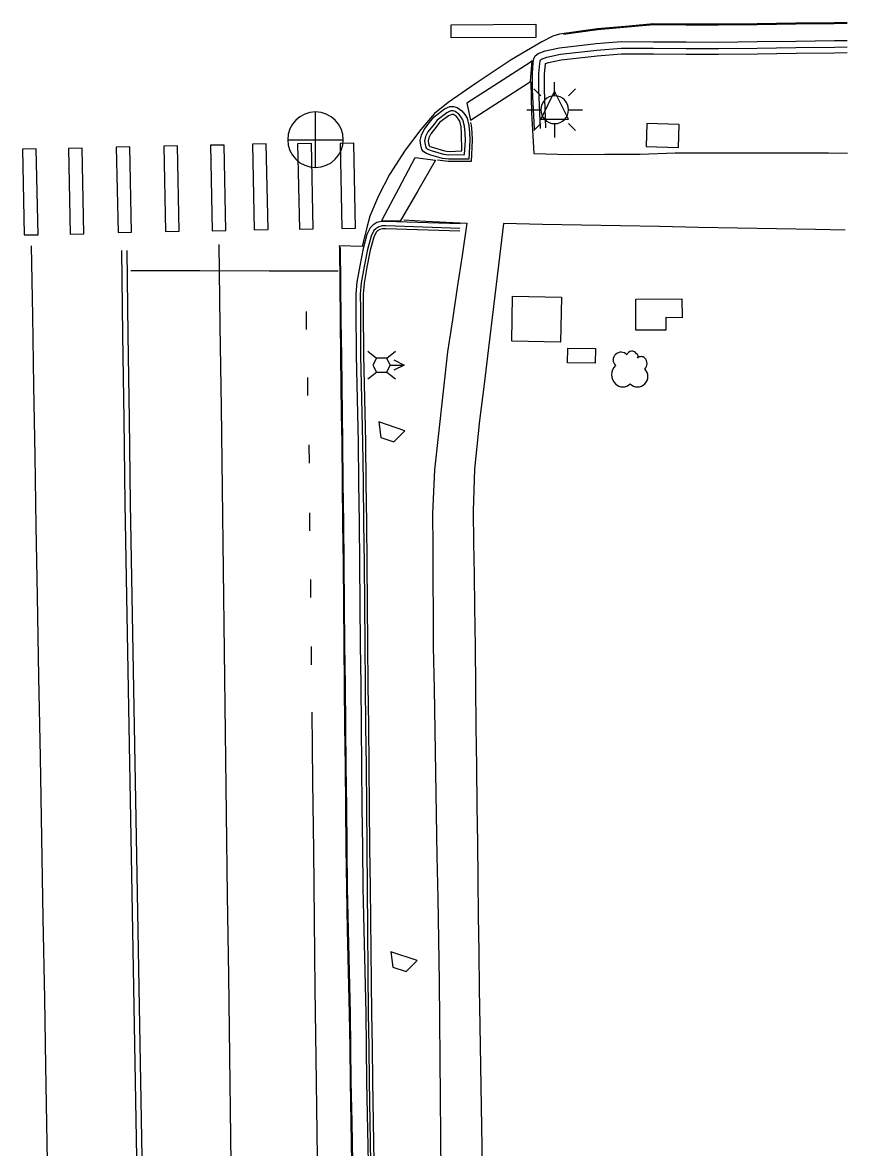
# Model space of a CAD drawing. Header units: feet. Extents: x 3174203 to 3175581, y 1715832 to 1717426.
# Drawn here: x 3175470.3 to 3175567.9, y 1716117.1 to 1716250.4 of the extents above; entities that cross this region are included whole.
import ezdxf

# ---------------------------------------------------------------- set-up
doc = ezdxf.new("R2010")
doc.units = ezdxf.units.FT
doc.header["$MEASUREMENT"] = 0
for name, color, linetype, lineweight in [('BACK_OF_CURB', 5, 'Continuous', 30), ('BOTTOM_OF_CURB', 3, 'Continuous', 30), ('FIRE_HYDRANT', 1, 'Continuous', 30), ('FOOT_PATH', 2, 'Continuous', 30), ('GUTTER', 30, 'Continuous', 30), ('LIGHT_POLE', 5, 'Continuous', 30), ('MANHOLE', 30, 'Continuous', 30), ('PAINT_STRIPE', 4, 'Continuous', 30), ('SIGN_BOARD', 2, 'Continuous', 30), ('SINGLE_TREE', 3, 'Continuous', 30), ('TOP_OF_CURB', 1, 'Continuous', 30), ('TRAFFIC_SIGNAL', 3, 'Continuous', 30)]:
    doc.layers.add(name, color=color, linetype=linetype, lineweight=lineweight)
for name, color, linetype, lineweight, true_color in [('HARD_SURFACE', 71, 'Continuous', 30, 0xbcff40), ('MISCELLANEOUS', 225, 'Continuous', 30, 0x9c5f7c), ('PAVED_ROAD', 140, 'Continuous', 30, 0x38a9ff)]:
    doc.layers.add(name, color=color, linetype=linetype, lineweight=lineweight, true_color=true_color)

# ---------------------------------------------------------------- blocks, each defined once
blk = doc.blocks.new('SYM208')
at = {"lineweight": -2}
for p, q in [((-0.5, 0.5), (-0.1875, 0.25)), ((0.1875, 0.25), (0.5, 0.5)), ((0.3125, 0), (0.8125, 0)), ((0.1875, -0.25), (0.5, -0.5))]:
    blk.add_line(p, q, dxfattribs=at)
at = {"lineweight": -2, "flags": 128}
for points in [[(-0.5, -0.5), (-0.1875, -0.25), (0.1875, -0.25), (0.3125, 0), (0.1875, 0.25), (-0.1875, 0.25), (-0.3125, 0), (-0.1875, -0.25)], [(0.4375, 0.1875), (0.8125, 0), (0.4375, -0.1875)]]:
    blk.add_lwpolyline(points, dxfattribs=at)
blk = doc.blocks.new('SYM208_1')
at = {"layer": 'FIRE_HYDRANT', "ltscale": 0.25, "xscale": 13.123333, "yscale": 13.123333, "zscale": 13.123333}
blk.add_blockref('SYM208', (0, 0), dxfattribs=at)
blk = doc.blocks.new('SYM002')
at = {"layer": 'FIRE_HYDRANT', "ltscale": 0.25, "xscale": 0.5, "yscale": 0.5, "zscale": 0.5}
blk.add_blockref('SYM208_1', (0, 0), dxfattribs=at)
blk = doc.blocks.new('SYM205')
at = {"lineweight": -2}
for p, q in [((0, 0.25), (0, 0.5)), ((-0.25, 0.25), (-0.375, 0.375)), ((0.25, 0.25), (0.375, 0.375)), ((0.25, 0), (0.5, 0)), ((-0.25, -0.25), (-0.375, -0.375)), ((0, -0.25), (0, -0.5)), ((0.25, -0.25), (0.375, -0.375))]:
    blk.add_line(p, q, dxfattribs=at)
at = {"lineweight": -2, "flags": 128}
blk.add_lwpolyline([(-0.5, 0), (-0.25, 0, 1), (0.25, 0, 1), (-0.25, 0)], format="xyb", dxfattribs=at)
blk = doc.blocks.new('SYM205_1')
at = {"layer": 'LIGHT_POLE', "ltscale": 0.25, "xscale": 26.246667, "yscale": 26.246667, "zscale": 26.246667}
blk.add_blockref('SYM205', (0, 0), dxfattribs=at)
blk = doc.blocks.new('SYM003')
at = {"layer": 'LIGHT_POLE', "ltscale": 0.25, "xscale": 0.5, "yscale": 0.5, "zscale": 0.5}
blk.add_blockref('SYM205_1', (0, 0), dxfattribs=at)
blk = doc.blocks.new('SYM203')
at = {"lineweight": -2}
blk.add_line((-0.5, 0), (0.5, 0), dxfattribs=at)
at = {"lineweight": -2, "flags": 128}
blk.add_lwpolyline([(0, -0.5, 1), (0, 0.5, 1), (0, -0.5), (0, 0.5)], format="xyb", dxfattribs=at)
blk = doc.blocks.new('SYM203_1')
at = {"layer": 'MANHOLE', "ltscale": 0.25, "xscale": 26.246667, "yscale": 26.246667, "zscale": 26.246667}
blk.add_blockref('SYM203', (0, 0), dxfattribs=at)
blk = doc.blocks.new('SYM004')
at = {"layer": 'MANHOLE', "ltscale": 0.25, "xscale": 0.5, "yscale": 0.5, "zscale": 0.5}
blk.add_blockref('SYM203_1', (0, 0), dxfattribs=at)
blk = doc.blocks.new('SYM217')
at = {"layer": 'SINGLE_TREE', "ltscale": 0.25}
for centre, radius, start, end in [((-3.999321, 4.74055), 3.690934742593219, 134.999957, 225.000043), ((-3.999317, 4.740554), 3.690934742593219, 39.734283, 135.000043), ((1.220457, 6.480478), 2.460623161728813, 27.885514, 165.419776), ((2.960383, 6.480475), 1.230311580864406, 314.999957, 69.295265), ((5.570268, 3.870591), 2.460623161728813, 44.999957, 135.000043), ((4.70031, 3.000626), 3.690934742593219, 314.999957, 45.000043), ((-2.259399, -2.219148), 6.151557904322033, 134.999957, 225.000043), ((3.830349, -3.08911), 4.921246323457626, 314.999957, 45.000043), ((-3.129355, -3.089116), 4.921246323457626, 224.999957, 315.000043), ((3.830344, -3.089116), 4.921246323457627, 224.999957, 315.000043)]:
    blk.add_arc(centre, radius, start, end, dxfattribs=at)
blk = doc.blocks.new('SYM007')
at = {"layer": 'SINGLE_TREE', "ltscale": 0.25, "xscale": 0.5, "yscale": 0.5, "zscale": 0.5}
blk.add_blockref('SYM217', (0, 0), dxfattribs=at)
blk = doc.blocks.new('SYM207')
at = {"layer": 'SIGN_BOARD', "ltscale": 2.809322}
blk.add_3dface([(-1.322683, 1.213682), (-1.067804, -0.602562), (0.487143, -1.125157), (1.787212, 0.168493)], dxfattribs=at)
blk = doc.blocks.new('SYM008')
at = {"layer": 'SIGN_BOARD', "ltscale": 2.809322, "xscale": 0.5, "yscale": 0.5, "zscale": 0.5}
blk.add_blockref('SYM207', (0, 0), dxfattribs=at)
blk = doc.blocks.new('SYM212')
at = {"layer": 'TRAFFIC_SIGNAL', "ltscale": 0.25}
blk.add_3dface([(-6.561667, -4.374444), (6.561667, -4.374444), (0, 8.748889)], dxfattribs=at)
blk = doc.blocks.new('SYM009')
at = {"layer": 'TRAFFIC_SIGNAL', "ltscale": 0.25, "xscale": 0.5, "yscale": 0.5, "zscale": 0.5}
blk.add_blockref('SYM212', (0, 0), dxfattribs=at)

msp = doc.modelspace()

# ---------------------------------------------------------------- linework, layer by layer
at = {"layer": 'BACK_OF_CURB'}
for points in [[(3175532.197368, 1716237.932335, 5258.519), (3175532.06016, 1716242.484103, 5258.497), (3175532.06016, 1716244.316815, 5258.391), (3175532.154228, 1716245.469629, 5258.303815), (3175532.185936, 1716245.524101, 5258.299721), (3175532.522243, 1716245.65434, 5258.294286), (3175534.036545, 1716245.980634, 5258.271113), (3175538.295384, 1716246.465377, 5258.199), (3175541.156232, 1716246.693328, 5258.167), (3175544.941773, 1716246.673161, 5258.199), (3175548.788322, 1716246.652669, 5258.242), (3175552.647931, 1716246.632107, 5258.191), (3175557.229736, 1716246.690957, 5258.122), (3175561.798483, 1716246.749638, 5258.014), (3175566.36723, 1716246.80832, 5257.906506), (3175567.86607, 1716246.827572, 5257.872878)], [(3175519.317461, 1716238.135555, 5258.120636), (3175518.614251, 1716237.243817, 5258.11991), (3175518.369477, 1716236.75756, 5258.118124), (3175518.284279, 1716236.383633, 5258.112397), (3175518.332776, 1716236.063993, 5258.107325), (3175518.400039, 1716235.802505, 5258.092615), (3175518.499337, 1716235.741257, 5258.085805), (3175518.900698, 1716235.600721, 5258.074309), (3175520.231208, 1716235.216759, 5258.037), (3175520.767339, 1716235.149934, 5258.034), (3175522.279418, 1716235.227911, 5258.004645), (3175522.246285, 1716237.281522, 5258.027), (3175522.174092, 1716238.051908, 5258.046717), (3175522.015697, 1716238.72537, 5258.064282), (3175521.869283, 1716238.959731, 5258.077738), (3175521.621391, 1716239.260869, 5258.091557), (3175521.296031, 1716239.493367, 5258.103106), (3175521.18532, 1716239.527979, 5258.11245), (3175521.071591, 1716239.521286, 5258.116478), (3175520.70634, 1716239.369034, 5258.119621), (3175519.644329, 1716238.550056, 5258.120973), (3175519.317461, 1716238.135555, 5258.120636)], [(3175522.03352, 1716225.721785, 5258.19125), (3175513.277131, 1716226.001362, 5258.035716), (3175512.870438, 1716226.001362, 5258.027), (3175512.570962, 1716225.930028, 5258.022), (3175512.286199, 1716225.740107, 5258.016), (3175512.121442, 1716225.587958, 5258.014), (3175511.857583, 1716225.02231, 5258.008323), (3175511.417058, 1716223.455338, 5258.001), (3175511.034147, 1716221.463363, 5257.955), (3175510.702371, 1716219.573997, 5257.887), (3175510.579451, 1716218.270499, 5257.827516), (3175510.597872, 1716216.450864, 5257.751568), (3175510.627635, 1716211.031648, 5257.527423), (3175510.706822, 1716207.612623, 5257.383628), (3175510.786184, 1716204.186006, 5257.236153), (3175510.865661, 1716200.754451, 5257.085), (3175510.921317, 1716195.983901, 5256.904), (3175510.976924, 1716191.217468, 5256.802), (3175511.023718, 1716186.421029, 5256.693579), (3175511.070505, 1716181.625411, 5256.58174), (3175511.117288, 1716176.830078, 5256.466654), (3175511.167252, 1716172.034007, 5256.353441), (3175511.217219, 1716167.237652, 5256.242892), (3175511.267187, 1716162.441297, 5256.13525), (3175511.317154, 1716157.644941, 5256.023744), (3175511.367121, 1716152.848586, 5255.90859), (3175511.417031, 1716148.057733, 5255.789502), (3175511.594532, 1716133.248952, 5255.399047), (3175511.645388, 1716129.214183, 5255.302135), (3175511.696172, 1716125.185096, 5255.204), (3175511.784587, 1716120.375135, 5255.079), (3175511.873038, 1716115.563173, 5254.977)]]:
    msp.add_polyline3d(points, dxfattribs=at)
at = {"layer": 'BOTTOM_OF_CURB'}
for points in [[(3175530.866093, 1716237.802985, 5258.298), (3175530.622788, 1716242.419297, 5258.208), (3175530.622788, 1716244.375361, 5258.066), (3175530.727067, 1716245.653323, 5257.932891), (3175530.805277, 1716246.096698, 5257.885), (3175530.961696, 1716246.435749, 5257.861), (3175531.300605, 1716246.722638, 5257.852), (3175532.108771, 1716247.035609, 5257.84948), (3175533.803314, 1716247.400741, 5257.83557), (3175538.156984, 1716247.896277, 5257.797913), (3175541.102881, 1716248.131005, 5257.766668), (3175544.94943, 1716248.110513, 5257.721733), (3175548.795979, 1716248.090021, 5257.67668), (3175552.642529, 1716248.069529, 5257.626973), (3175557.211276, 1716248.12821, 5257.562969), (3175561.780023, 1716248.186892, 5257.498075), (3175566.34877, 1716248.245574, 5257.428323), (3175567.863715, 1716248.265033, 5257.403678)], [(3175523.111386, 1716234.223768, 5258.01924), (3175520.687649, 1716234.214903, 5257.963), (3175519.971668, 1716234.317398, 5257.962), (3175518.616034, 1716234.708611, 5257.922234), (3175518.094636, 1716234.891177, 5257.904), (3175517.755727, 1716235.099824, 5257.89), (3175517.547168, 1716235.360633, 5257.879), (3175517.414417, 1716235.876711, 5257.866829), (3175517.332199, 1716236.418613, 5257.857981), (3175517.482126, 1716237.076637, 5257.850541), (3175517.820672, 1716237.749176, 5257.845604), (3175518.574268, 1716238.704809, 5257.838243), (3175518.981012, 1716239.2206, 5257.834271), (3175520.232366, 1716240.185591, 5257.827582), (3175520.858044, 1716240.4464, 5257.828), (3175521.301232, 1716240.472481, 5257.832), (3175521.71835, 1716240.342076, 5257.837), (3175522.265817, 1716239.950864, 5257.851), (3175522.630796, 1716239.507489, 5257.864), (3175522.891494, 1716239.090195, 5257.873899), (3175523.100054, 1716238.203446, 5257.899324), (3175523.178263, 1716237.368859, 5257.927), (3175523.234155, 1716236.477287, 5257.917), (3175523.111386, 1716234.223768, 5258.01924)], [(3175522.064938, 1716226.580983, 5258.158089), (3175513.290853, 1716226.861125, 5257.777224), (3175512.769455, 1716226.861125, 5257.765953), (3175512.221987, 1716226.730721, 5257.751), (3175511.75273, 1716226.417751, 5257.734942), (3175511.413821, 1716226.10478, 5257.724228), (3175511.048843, 1716225.322355, 5257.69726), (3175510.579585, 1716223.65318, 5257.638946), (3175510.188537, 1716221.618873, 5257.565261), (3175509.849628, 1716219.688889, 5257.491608), (3175509.719279, 1716218.306604, 5257.435873), (3175509.738133, 1716216.444151, 5257.35787), (3175509.767927, 1716211.019333, 5257.124688), (3175509.847289, 1716207.592716, 5256.975883), (3175509.926652, 1716204.166099, 5256.819592), (3175510.006014, 1716200.739482, 5256.662), (3175510.061612, 1716195.973871, 5256.472), (3175510.11721, 1716191.208259, 5256.354), (3175510.163996, 1716186.412642, 5256.241478), (3175510.210782, 1716181.617024, 5256.124668), (3175510.257568, 1716176.821406, 5256.003996), (3175510.307536, 1716172.025051, 5255.880801), (3175510.357503, 1716167.228695, 5255.761065), (3175510.40747, 1716162.43234, 5255.646173), (3175510.457438, 1716157.635985, 5255.527187), (3175510.507405, 1716152.83963, 5255.410816), (3175510.557372, 1716148.043275, 5255.297759), (3175510.901202, 1716133.236533, 5254.949887), (3175510.952012, 1716129.205443, 5254.852425), (3175511.002821, 1716125.174354, 5254.753), (3175511.179724, 1716115.550428, 5254.51)]]:
    msp.add_polyline3d(points, dxfattribs=at)
at = {"layer": 'FOOT_PATH'}
for points in [[(3175530.431219, 1716243.358754, 5258.134), (3175530.499103, 1716239.691532, 5258.14838), (3175530.782823, 1716234.894795, 5258.171268), (3175534.984315, 1716234.768585, 5258.193097), (3175539.177433, 1716234.834678, 5258.211), (3175543.353837, 1716234.823508, 5258.292), (3175547.506851, 1716234.964788, 5258.275), (3175551.812158, 1716234.991872, 5258.248), (3175556.026836, 1716234.959423, 5258.168), (3175560.829374, 1716234.973464, 5258.134), (3175565.632036, 1716234.973592, 5258.109), (3175567.885544, 1716234.940093, 5258.063471)], [(3175523.290314, 1716238.554205, 5257.891063), (3175523.362701, 1716238.24643, 5257.899324), (3175523.442999, 1716237.389556, 5257.927), (3175523.499742, 1716236.484418, 5257.917), (3175523.374356, 1716233.937558, 5258.023622), (3175520.658769, 1716233.950818, 5257.963), (3175519.404111, 1716234.130427, 5257.961311)], [(3175515.396314, 1716227.03968, 5257.884298), (3175518.023761, 1716226.901012, 5258.025), (3175522.860296, 1716226.645755, 5258.19), (3175522.293293, 1716222.845264, 5258.094), (3175521.72629, 1716219.044773, 5257.957), (3175521.159287, 1716215.244282, 5257.833809), (3175520.592284, 1716211.443791, 5257.714353), (3175520.073477, 1716206.796225, 5257.5745), (3175519.554669, 1716202.148659, 5257.432551), (3175519.035861, 1716197.501094, 5257.291141), (3175518.80906, 1716192.327888, 5257.137993), (3175518.831031, 1716188.387005, 5257.024784), (3175518.853003, 1716184.446123, 5256.915049), (3175518.874974, 1716180.505241, 5256.808718), (3175518.896945, 1716176.564358, 5256.706147), (3175518.983059, 1716171.61273, 5256.578205), (3175519.069173, 1716166.661101, 5256.453358), (3175519.155286, 1716161.709472, 5256.32908), (3175519.2414, 1716156.757844, 5256.207859), (3175519.327513, 1716151.806215, 5256.090828), (3175519.413627, 1716146.854586, 5255.968813), (3175519.49974, 1716141.902958, 5255.849712), (3175519.585854, 1716136.951329, 5255.735084), (3175519.627434, 1716132.397672, 5255.634), (3175519.669014, 1716127.844016, 5255.531541), (3175519.710595, 1716123.29036, 5255.426069), (3175519.752175, 1716118.736703, 5255.320674), (3175519.793755, 1716114.183047, 5255.219022)], [(3175567.615612, 1716225.837226, 5258.310925), (3175564.106502, 1716225.903691, 5258.34802), (3175559.4945, 1716225.991046, 5258.398847), (3175554.882498, 1716226.0784, 5258.458635), (3175550.270496, 1716226.165755, 5258.52), (3175545.658494, 1716226.253109, 5258.578), (3175541.046492, 1716226.340464, 5258.536), (3175536.43449, 1716226.427819, 5258.444), (3175531.822488, 1716226.515173, 5258.357), (3175527.210486, 1716226.602528, 5258.255), (3175526.61844, 1716221.712468, 5258.116), (3175526.026395, 1716216.822408, 5257.95567), (3175525.434349, 1716211.932348, 5257.799324), (3175524.902986, 1716207.626206, 5257.665462), (3175524.371623, 1716203.320063, 5257.536514), (3175523.77384, 1716197.574757, 5257.363777), (3175523.592399, 1716192.628447, 5257.216349), (3175523.65288, 1716188.846863, 5257.106746), (3175523.71336, 1716185.06528, 5257.000261), (3175523.77384, 1716181.283697, 5256.896089), (3175523.828273, 1716176.567685, 5256.7625), (3175523.882705, 1716171.851672, 5256.630513), (3175523.937137, 1716167.13566, 5256.502916), (3175523.991569, 1716162.419647, 5256.376139), (3175524.046002, 1716157.703635, 5256.254035), (3175524.103647, 1716153.386012, 5256.146919), (3175524.161292, 1716149.06839, 5256.043068), (3175524.218938, 1716144.750767, 5255.942715), (3175524.276583, 1716140.433145, 5255.845347), (3175524.334228, 1716136.115522, 5255.7485), (3175524.391874, 1716131.797899, 5255.653815), (3175524.470014, 1716127.007756, 5255.553), (3175524.548154, 1716122.217613, 5255.45056), (3175524.626294, 1716117.42747, 5255.345149), (3175524.704434, 1716112.637326, 5255.236625)]]:
    msp.add_polyline3d(points, dxfattribs=at)
at = {"layer": 'GUTTER'}
for points in [[(3175534.281, 1716249.002321, 5257.911), (3175538.321862, 1716249.550019, 5257.874976), (3175544.960254, 1716250.142207, 5257.815341), (3175548.797573, 1716250.121764, 5257.77901), (3175552.634893, 1716250.101321, 5257.738577), (3175557.199026, 1716250.159943, 5257.68525), (3175561.763158, 1716250.218566, 5257.6295), (3175566.327291, 1716250.277189, 5257.574), (3175567.860387, 1716250.29688, 5257.55519)], [(3175507.879978, 1716223.794321, 5257.733), (3175507.92693, 1716219.50005, 5257.560145), (3175507.973883, 1716215.205779, 5257.386567), (3175508.020835, 1716210.911508, 5257.210597), (3175508.066074, 1716207.510098, 5257.067437), (3175508.111313, 1716204.108688, 5256.922883), (3175508.156551, 1716200.707278, 5256.771), (3175508.212077, 1716195.947863, 5256.596), (3175508.267603, 1716191.188448, 5256.458), (3175508.314385, 1716186.393215, 5256.34781), (3175508.361167, 1716181.597982, 5256.233089), (3175508.40795, 1716176.802749, 5256.113514), (3175508.457939, 1716172.004319, 5255.989064), (3175508.507928, 1716167.205889, 5255.869438), (3175508.557917, 1716162.407459, 5255.753937), (3175508.607905, 1716157.609029, 5255.63425), (3175508.657894, 1716152.810598, 5255.5155), (3175508.707883, 1716148.012168, 5255.398102), (3175508.822509, 1716143.075914, 5255.278), (3175508.937134, 1716138.139659, 5255.159973), (3175509.05176, 1716133.203405, 5255.045295), (3175509.102541, 1716129.174552, 5254.955087), (3175509.153323, 1716125.1457, 5254.868438), (3175509.241736, 1716120.335828, 5254.768786), (3175509.330149, 1716115.525956, 5254.672755)]]:
    msp.add_polyline3d(points, dxfattribs=at)
at = {"layer": 'HARD_SURFACE'}
for points in [[(3175530.336037, 1716245.677701, 5257.881), (3175526.594981, 1716243.258701, 5257.873252), (3175522.853925, 1716240.839702, 5257.862236), (3175523.310152, 1716238.831476, 5257.858), (3175526.731849, 1716241.045088, 5257.883), (3175530.153546, 1716243.258701, 5258.071), (3175530.392433, 1716243.425433, 5258.122), (3175530.582905, 1716245.849888, 5257.883)], [(3175512.896225, 1716227.11714, 5257.771), (3175514.825411, 1716230.771721, 5257.812968), (3175516.754597, 1716234.426301, 5257.857), (3175519.172596, 1716234.10681, 5257.909), (3175517.077679, 1716230.49694, 5257.895), (3175514.982763, 1716226.88707, 5257.854), (3175512.801085, 1716226.898323, 5257.769)]]:
    msp.add_polyline3d(points, close=True, dxfattribs=at)
at = {"layer": 'MISCELLANEOUS'}
msp.add_polyline3d([(3175542.856484, 1716217.654545, 5258.469), (3175548.294854, 1716217.702073, 5258.496), (3175548.342351, 1716215.46824, 5258.449), (3175546.394987, 1716215.515769, 5258.761), (3175546.418735, 1716214.018625, 5258.624), (3175542.832736, 1716213.994861, 5258.483)], close=True, dxfattribs=at)
for points in [[(3175544.058728, 1716235.73014, 5258.271512), (3175547.901815, 1716235.602894, 5258.273817), (3175547.991523, 1716238.312257, 5258.274488), (3175544.148436, 1716238.439503, 5258.272183)], [(3175528.28094, 1716218.016949, 5258.064), (3175534.043048, 1716217.897323, 5258.26), (3175533.933045, 1716212.598716, 5258.218), (3175528.170937, 1716212.718341, 5257.89)], [(3175534.805797, 1716211.879849, 5258.25), (3175538.084837, 1716211.831596, 5258.401), (3175538.059319, 1716210.097536, 5258.376), (3175534.780279, 1716210.145789, 5258.264)]]:
    msp.add_3dface(points, dxfattribs=at)
at = {"layer": 'PAINT_STRIPE', "extrusion": (-0.0017473157634565, -0.9999984734426464, 6.4618129e-09), "elevation": -1721767.011922, "flags": 128}
msp.add_lwpolyline([(3172479.489922, 5257.936126), (3172487.666371, 5257.918126), (3172495.84282, 5257.824126), (3172504.019269, 5257.705126)], dxfattribs=at)
at = {"layer": 'PAINT_STRIPE', "extrusion": (0.0002990568687409, -0.0308174018825372, 0.9995249863341085), "elevation": -46684.565315, "flags": 128}
msp.add_lwpolyline([(3192008.029401, 1684680.629901), (3192008.029401, 1684682.771447)], dxfattribs=at)
at = {"layer": 'PAINT_STRIPE', "extrusion": (0.0004212012176598, -0.0434042110115045, 0.9990575043790038), "elevation": -67900.791014, "flags": 128}
msp.add_lwpolyline([(3192008.111528, 1683951.135169), (3192008.111528, 1683953.277718)], dxfattribs=at)
at = {"layer": 'PAINT_STRIPE', "extrusion": (0.0003805058297348, -0.0392106075131154, 0.9992308959763834), "elevation": -60832.019132, "flags": 128}
msp.add_lwpolyline([(3192008.210374, 1684213.32323), (3192008.210374, 1684215.465406)], dxfattribs=at)
at = {"layer": 'PAINT_STRIPE', "extrusion": (0.0003397903444269, -0.0350149309165324, 0.999386731528607), "elevation": -53759.860006, "flags": 128}
msp.add_lwpolyline([(3192008.183017, 1684445.868449), (3192008.183017, 1684448.010291)], dxfattribs=at)
at = {"layer": 'PAINT_STRIPE', "extrusion": (0.0002583075629982, -0.0266182415820728, 0.9996456384600904), "elevation": -39606.917349, "flags": 128}
msp.add_lwpolyline([(3192008.231855, 1684830.173584), (3192008.231855, 1684832.314872)], dxfattribs=at)
at = {"layer": 'PAINT_STRIPE', "extrusion": (0.0003397903443698, -0.035014930913764, 0.999386731528704), "elevation": -53759.699254, "flags": 128}
msp.add_lwpolyline([(3192008.225699, 1684430.028856), (3192008.225699, 1684432.170699)], dxfattribs=at)
at = {"layer": 'PAINT_STRIPE'}
for points in [[(3175473.352462, 1716111.105134, 5254.78), (3175473.073351, 1716127.000541, 5255.114), (3175472.933796, 1716134.948245, 5255.295), (3175472.760098, 1716144.468053, 5255.514), (3175472.5864, 1716153.98786, 5255.737), (3175472.412702, 1716163.507668, 5255.965), (3175472.239004, 1716173.027476, 5256.246), (3175472.065306, 1716182.547284, 5256.556), (3175471.92818, 1716190.833502, 5256.862329), (3175471.791054, 1716199.11972, 5257.167), (3175471.653928, 1716207.405939, 5257.456), (3175471.516802, 1716215.692157, 5257.707), (3175471.379676, 1716223.978375, 5257.859)], [(3175483.863446, 1716113.97136, 5255.134), (3175483.707997, 1716122.890312, 5255.327), (3175483.552549, 1716131.809264, 5255.516), (3175483.241653, 1716149.647168, 5255.922), (3175483.086126, 1716158.41714, 5256.13), (3175482.9306, 1716167.187112, 5256.354), (3175482.775073, 1716175.957084, 5256.615), (3175482.619546, 1716184.727056, 5256.875954), (3175482.46402, 1716193.497028, 5257.13862), (3175482.320294, 1716203.473785, 5257.436), (3175482.176569, 1716213.450543, 5257.738), (3175482.032843, 1716223.4273, 5257.874)], [(3175484.4944, 1716113.980127, 5255.144), (3175484.338942, 1716122.89966, 5255.339), (3175484.183484, 1716131.819194, 5255.527), (3175484.028025, 1716140.738727, 5255.731), (3175483.872567, 1716149.65826, 5255.933), (3175483.717044, 1716158.428042, 5256.144), (3175483.561521, 1716167.197823, 5256.369), (3175483.405997, 1716175.967604, 5256.624), (3175483.250474, 1716184.737385, 5256.884442), (3175483.094951, 1716193.507167, 5257.145648), (3175482.95123, 1716203.483574, 5257.441), (3175482.80751, 1716213.459982, 5257.738), (3175482.663789, 1716223.43639, 5257.88)], [(3175495.5674, 1716071.023833, 5254.46), (3175495.441942, 1716080.542876, 5254.604723), (3175495.316484, 1716090.061919, 5254.744982), (3175495.191026, 1716099.580962, 5254.881), (3175495.065568, 1716109.100004, 5255.04), (3175494.940111, 1716118.619047, 5255.211), (3175494.814653, 1716128.13809, 5255.424), (3175494.689195, 1716137.657133, 5255.662), (3175494.563737, 1716147.176176, 5255.90899), (3175494.440246, 1716156.79547, 5256.154182), (3175494.316756, 1716166.414764, 5256.395), (3175494.193266, 1716176.034058, 5256.627), (3175494.069775, 1716185.653352, 5256.895), (3175493.946285, 1716195.272647, 5257.193038), (3175493.822794, 1716204.891941, 5257.493), (3175493.699304, 1716214.511235, 5257.759), (3175493.575814, 1716224.130529, 5257.864)], [(3175505.28206, 1716110.321456, 5254.793), (3175505.152262, 1716119.137132, 5254.969), (3175505.022463, 1716127.952807, 5255.138), (3175504.930811, 1716136.126827, 5255.337), (3175504.839158, 1716144.300847, 5255.533004), (3175504.747506, 1716152.474867, 5255.727574), (3175504.655854, 1716160.648887, 5255.918108), (3175504.564202, 1716168.822908, 5256.107)]]:
    msp.add_polyline3d(points, dxfattribs=at)
for points in [[(3175520.998789, 1716250.126277, 5258.010657), (3175531.01205, 1716250.188511, 5257.946706), (3175531.021736, 1716248.629983, 5257.945843), (3175521.008475, 1716248.56775, 5258.009794)], [(3175472.138312, 1716225.29926, 5257.916894), (3175471.925286, 1716235.453509, 5258.017606), (3175470.305954, 1716235.419537, 5258.017606), (3175470.51898, 1716225.265288, 5257.916894)], [(3175477.572078, 1716225.384444, 5257.915987), (3175477.359052, 1716235.538694, 5258.016513), (3175475.739721, 1716235.504722, 5258.016513), (3175475.952746, 1716225.350472, 5257.915987)], [(3175483.207173, 1716225.59191, 5257.916562), (3175482.995626, 1716235.675705, 5258.016497), (3175481.388014, 1716235.641979, 5258.016497), (3175481.599561, 1716225.558184, 5257.916562)], [(3175488.838304, 1716225.722641, 5257.902105), (3175488.627123, 1716235.788939, 5257.998864), (3175487.015389, 1716235.755127, 5257.998864), (3175487.226569, 1716225.688828, 5257.902105)], [(3175494.370433, 1716225.787741, 5257.862642), (3175494.158263, 1716235.90122, 5257.959463), (3175492.53098, 1716235.867081, 5257.959463), (3175492.74315, 1716225.753603, 5257.862641)], [(3175499.342347, 1716225.893575, 5257.872925), (3175499.129644, 1716236.032478, 5257.9266), (3175497.493575, 1716235.998155, 5257.925466), (3175497.706279, 1716225.859252, 5257.87406)], [(3175504.683764, 1716225.98638, 5257.831993), (3175504.472042, 1716236.078493, 5257.928964), (3175502.849636, 1716236.044457, 5257.928964), (3175503.061358, 1716225.952343, 5257.831993)], [(3175509.69555, 1716226.07338, 5257.769293), (3175509.484647, 1716236.126416, 5257.866571), (3175507.869718, 1716236.092537, 5257.866571), (3175508.08062, 1716226.039501, 5257.769293)]]:
    msp.add_3dface(points, dxfattribs=at)
at = {"layer": 'PAVED_ROAD'}
msp.add_polyline3d([(3175567.86024, 1716250.386384, 5257.559179), (3175566.326344, 1716250.366683, 5257.578), (3175561.762415, 1716250.308062, 5257.632088), (3175557.198486, 1716250.249442, 5257.6823), (3175552.634557, 1716250.190822, 5257.731795), (3175548.795538, 1716250.211274, 5257.776243), (3175544.956519, 1716250.231726, 5257.823865), (3175541.634188, 1716249.935353, 5257.868), (3175538.311858, 1716249.63898, 5257.901), (3175533.811331, 1716249.008459, 5257.916), (3175533.019652, 1716248.770005, 5257.904338), (3175531.752469, 1716248.107189, 5257.893588), (3175528.102658, 1716245.962038, 5257.867463), (3175523.950999, 1716243.223548, 5257.841845), (3175520.666169, 1716240.941473, 5257.826247), (3175519.023754, 1716239.61787, 5257.816918), (3175517.426962, 1716237.746568, 5257.807786), (3175515.556434, 1716235.281927, 5257.792859), (3175513.731529, 1716232.406512, 5257.774978), (3175512.408473, 1716229.89623, 5257.751409), (3175511.404775, 1716227.47723, 5257.727348), (3175511.039794, 1716226.153626, 5257.706533), (3175510.488365, 1716223.909799, 5257.67), (3175507.774341, 1716223.969413, 5257.741), (3175507.779984, 1716223.793228, 5257.738), (3175507.826937, 1716219.498917, 5257.601), (3175507.873889, 1716215.204607, 5257.413), (3175507.920842, 1716210.910296, 5257.227821), (3175507.966081, 1716207.508874, 5257.08107), (3175508.01132, 1716204.107452, 5256.930685), (3175508.056559, 1716200.70603, 5256.779), (3175508.112084, 1716195.946703, 5256.605), (3175508.167608, 1716191.187377, 5256.466), (3175508.214391, 1716186.392165, 5256.355709), (3175508.261173, 1716181.596952, 5256.238748), (3175508.307955, 1716176.80174, 5256.120408), (3175508.357945, 1716172.003198, 5255.997824), (3175508.407935, 1716167.204656, 5255.876771), (3175508.457925, 1716162.406114, 5255.7595), (3175508.507915, 1716157.607571, 5255.6415), (3175508.557905, 1716152.809029, 5255.52175), (3175508.607895, 1716148.010487, 5255.403602), (3175508.722522, 1716143.074196, 5255.28425), (3175508.837148, 1716138.137905, 5255.167815), (3175508.951775, 1716133.201614, 5255.052005), (3175509.002555, 1716129.172882, 5254.96046), (3175509.053335, 1716125.144151, 5254.872853), (3175509.141745, 1716120.334392, 5254.77275), (3175509.230156, 1716115.524633, 5254.677125)], dxfattribs=at)
at = {"layer": 'TOP_OF_CURB'}
for points in [[(3175531.573624, 1716237.871676, 5258.511), (3175531.386103, 1716242.453712, 5258.468), (3175531.386103, 1716244.34427, 5258.318), (3175531.48496, 1716245.555773, 5258.260682), (3175531.53981, 1716245.866722, 5258.245365), (3175531.583959, 1716245.962418, 5258.243571), (3175531.695877, 1716246.057158, 5258.243694), (3175532.328345, 1716246.302087, 5258.23858), (3175533.927171, 1716246.646594, 5258.224675), (3175538.230481, 1716247.136399, 5258.183922), (3175541.131213, 1716247.367528, 5258.159), (3175544.945364, 1716247.347208, 5258.139567), (3175548.791913, 1716247.326716, 5258.122), (3175552.645397, 1716247.306187, 5258.107), (3175557.221079, 1716247.364958, 5258.03), (3175561.789826, 1716247.42364, 5257.961475), (3175566.358573, 1716247.482322, 5257.894292), (3175567.864966, 1716247.50167, 5257.873424)], [(3175518.992156, 1716238.384725, 5258.120683), (3175518.266892, 1716237.465019, 5258.12), (3175517.981072, 1716236.897224, 5258.118612), (3175517.867541, 1716236.398944, 5258.113615), (3175517.930798, 1716235.982017, 5258.107), (3175518.028772, 1716235.601138, 5258.098), (3175518.10962, 1716235.500036, 5258.095), (3175518.322194, 1716235.369166, 5258.087), (3175518.776097, 1716235.210233, 5258.074), (3175520.117604, 1716234.823097, 5258.037), (3175520.732606, 1716234.742401, 5258.034), (3175522.587069, 1716234.794422, 5257.999747), (3175522.704626, 1716236.46379, 5258.015), (3175522.654224, 1716237.319751, 5258.027), (3175522.579397, 1716238.118238, 5258.046), (3175522.399045, 1716238.885059, 5258.066), (3175522.202607, 1716239.199492, 5258.077), (3175521.903465, 1716239.562889, 5258.09), (3175521.480885, 1716239.864858, 5258.105), (3175521.236056, 1716239.9414, 5258.111), (3175520.978119, 1716239.92622, 5258.116), (3175520.498875, 1716239.726452, 5258.119566), (3175519.353987, 1716238.843562, 5258.121024), (3175518.992156, 1716238.384725, 5258.120683)], [(3175522.043934, 1716226.047969, 5258.190488), (3175513.282339, 1716226.327712, 5257.995711), (3175512.832107, 1716226.327712, 5257.988576), (3175512.438498, 1716226.233956, 5257.984878), (3175512.083704, 1716225.997327, 5257.984493), (3175511.852842, 1716225.784134, 5257.985257), (3175511.550601, 1716225.136201, 5257.995), (3175511.099169, 1716223.530435, 5257.97), (3175510.71317, 1716221.522392, 5257.896), (3175510.378686, 1716219.617608, 5257.842907), (3175510.252946, 1716218.284204, 5257.809), (3175510.271531, 1716216.448316, 5257.745), (3175510.301307, 1716211.026973, 5257.487), (3175510.38056, 1716207.605067, 5257.344527), (3175510.459922, 1716204.17845, 5257.198025), (3175510.539356, 1716200.748769, 5257.05), (3175510.594989, 1716195.980094, 5256.872), (3175510.650593, 1716191.213973, 5256.741), (3175510.697384, 1716186.417845, 5256.632939), (3175510.744171, 1716181.622227, 5256.51855), (3175510.790955, 1716176.826786, 5256.402844), (3175510.84092, 1716172.030607, 5256.283122), (3175510.890888, 1716167.234252, 5256.16425), (3175510.940855, 1716162.437897, 5256.046188), (3175510.990822, 1716157.641542, 5255.9325), (3175511.040789, 1716152.845186, 5255.819633), (3175511.090721, 1716148.052245, 5255.710347), (3175511.205197, 1716133.241978, 5255.260233), (3175511.256027, 1716129.209275, 5255.179641), (3175511.306825, 1716125.179064, 5255.102343), (3175511.395261, 1716120.367979, 5255.013726), (3175511.483712, 1716115.556016, 5254.928873)]]:
    msp.add_polyline3d(points, dxfattribs=at)

# ---------------------------------------------------------------- block references
at = {"layer": 'FIRE_HYDRANT', "ltscale": 0.25, "xscale": 0.5, "yscale": 0.5, "zscale": 0.5}
msp.add_blockref('SYM002', (3175512.7858, 1716209.8762, 5257.9234), dxfattribs=at)
at = {"layer": 'LIGHT_POLE', "ltscale": 0.25, "xscale": 0.5, "yscale": 0.5, "zscale": 0.5}
msp.add_blockref('SYM003', (3175533.2444, 1716240.0717, 5258.5992), dxfattribs=at)
at = {"layer": 'MANHOLE', "ltscale": 0.25, "xscale": 0.5, "yscale": 0.5, "zscale": 0.5}
msp.add_blockref('SYM004', (3175504.96, 1716236.533, 5257.94), dxfattribs=at)
at = {"layer": 'SIGN_BOARD', "ltscale": 2.809322, "xscale": 2, "yscale": 2, "zscale": 2}
for p in [(3175513.7575, 1716201.9364, 5257.3791), (3175515.1824, 1716139.2794, 5255.8173)]:
    msp.add_blockref('SYM008', p, dxfattribs=at)
at = {"layer": 'SINGLE_TREE', "ltscale": 0.25, "xscale": 0.5, "yscale": 0.5, "zscale": 0.5}
msp.add_blockref('SYM007', (3175542.092, 1716209.2997, 5258.7733), dxfattribs=at)
at = {"layer": 'TRAFFIC_SIGNAL', "ltscale": 0.25, "xscale": 0.5, "yscale": 0.5, "zscale": 0.5}
msp.add_blockref('SYM009', (3175533.2444, 1716240.0717, 5258.5992), dxfattribs=at)

doc.saveas('drawing.dxf')
